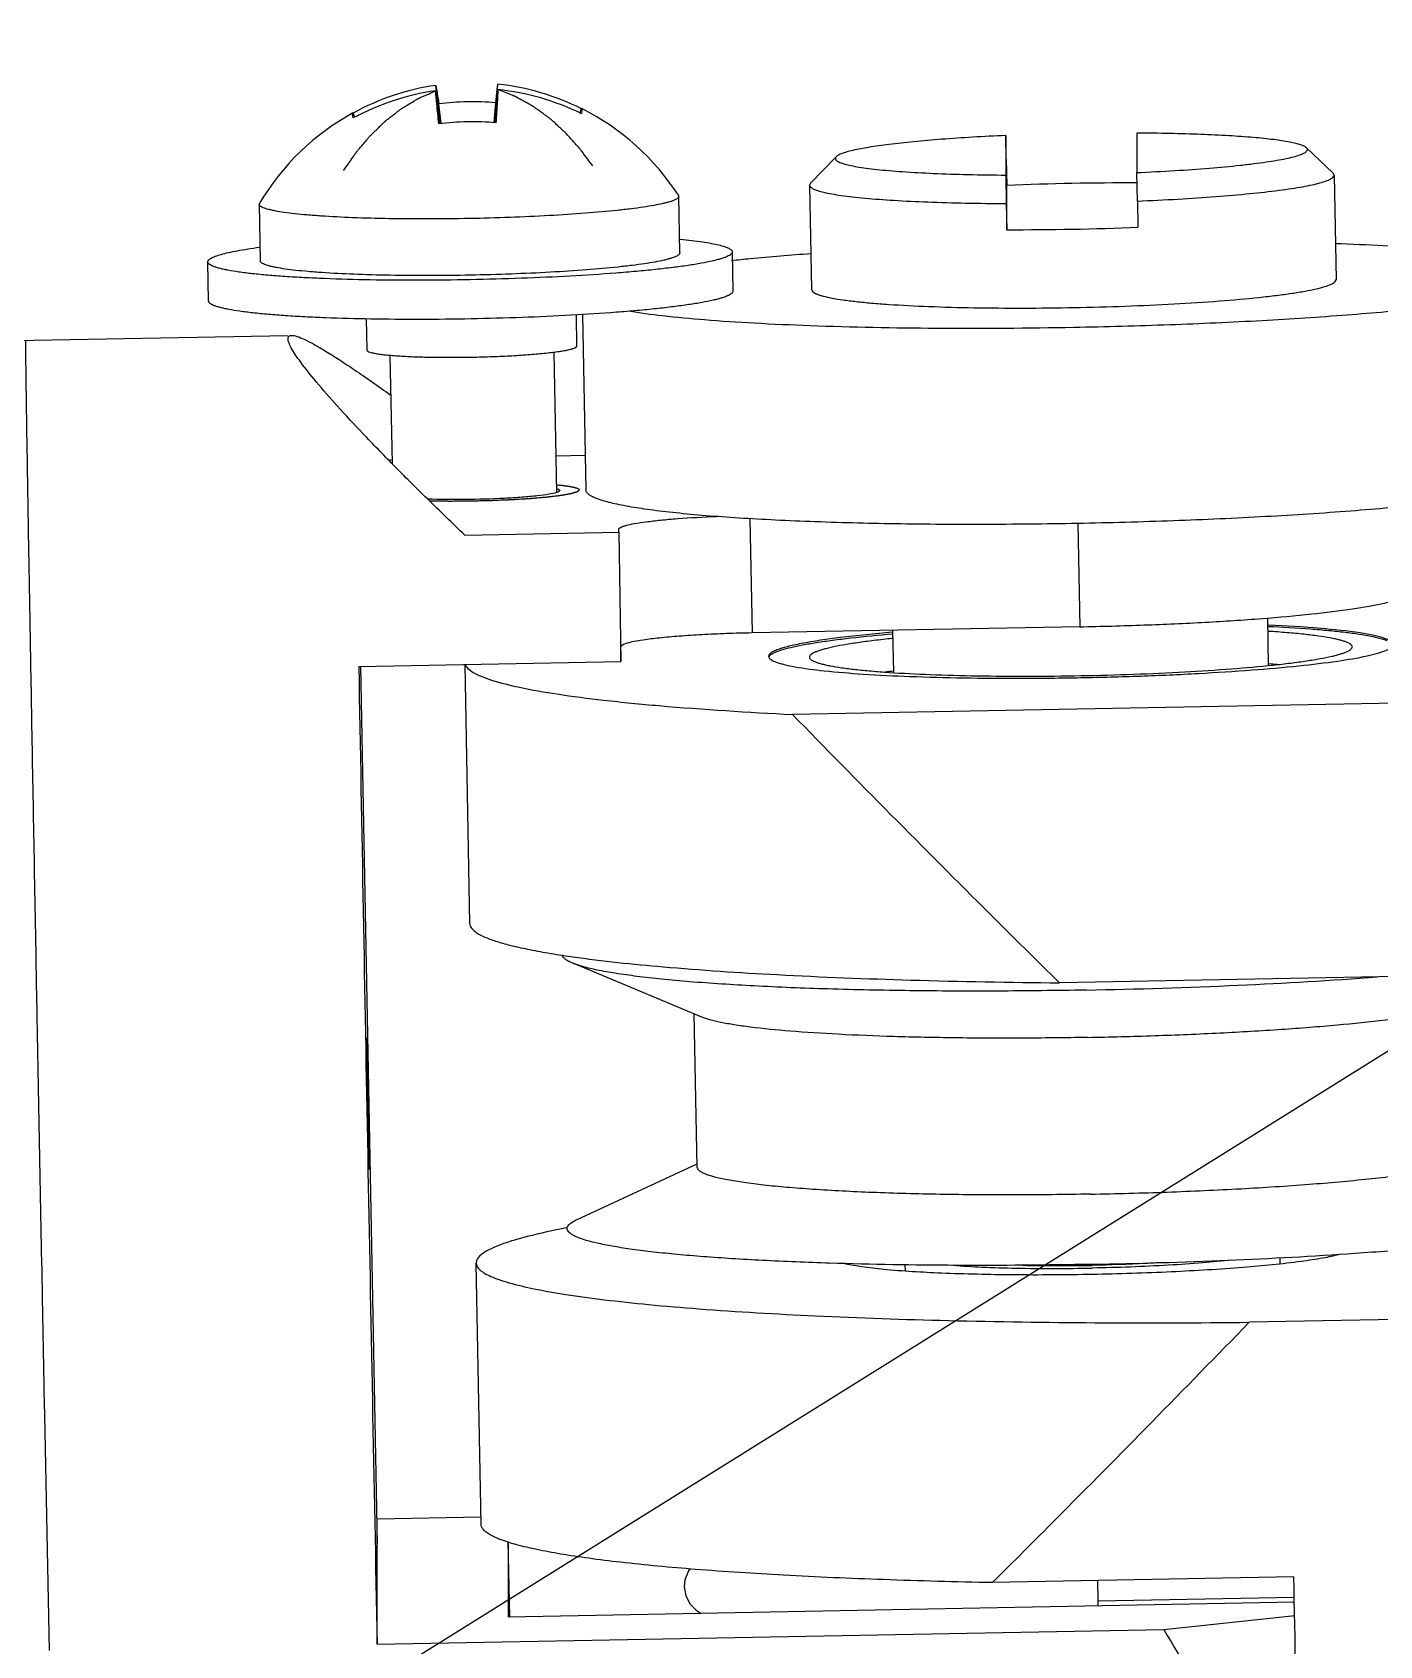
# Model space of a CAD drawing. Header units: millimetres. Extents: x 0 to 420, y 0 to 297.
# Drawn here: x 125.56 to 130.7, y 165.03 to 171.18 of the extents above; entities that cross this region are included whole.
import ezdxf

# ---------------------------------------------------------------- set-up
doc = ezdxf.new("R2010")
doc.units = ezdxf.units.MM
doc.header["$LTSCALE"] = 23.1
doc.layers.get('0').update_dxf_attribs({"linetype": 'CONTINUOUS'})
doc.layers.add('AXIS', color=7, linetype='CONTINUOUS')
doc.layers.add('COSMETIC', color=7, linetype='CONTINUOUS')
doc.styles.get("Standard").update_dxf_attribs({"font": 'txt', "width": 0.85})
doc.dimstyles.get("Standard").update_dxf_attribs({"dimtxt": 3.5, "dimasz": 3.5, "dimexe": 1.5, "dimexo": 1, "dimtad": 1, "dimtxsty": 'STANDARD', "dimcen": 0.09, "dimadec": 0, "dimazin": 0, "dimtol": 1, "dimtp": 0.01, "dimtm": 0.01, "dimtfac": 1, "dimtofl": 0, "dimtmove": 0, "dimatfit": 3, "dimfxl": 1, "dimtolj": 1, "dimarcsym": 0})

msp = doc.modelspace()

# ---------------------------------------------------------------- linework, layer by layer
at = {"color": 7, "linetype": 'CONTINUOUS'}
for p, q in [((127.1178, 170.8283), (127.1006, 170.9742)), ((127.1156, 170.828), (127.1006, 170.9536)), ((127.1046, 170.9544), (127.1049, 170.9528)), ((127.3261, 170.832), (127.3378, 170.9787)), ((127.3276, 170.8319), (127.3378, 170.958)), ((127.3298, 170.9076), (127.3349, 170.9572)), ((127.3349, 170.9572), (127.335, 170.9585)), ((127.1209, 170.8284), (127.1123, 170.9035)), ((127.324, 170.8322), (127.3298, 170.9076)), ((126.7846, 170.869), (126.7859, 170.8689)), ((126.7925, 170.8532), (126.7859, 170.8689)), ((127.6501, 170.8691), (127.6562, 170.8853)), ((127.6562, 170.8853), (127.6574, 170.8855)), ((129.2745, 170.783), (129.2745, 170.6323)), ((129.2764, 170.6925), (129.2745, 170.783)), ((129.7744, 170.7925), (129.7744, 170.6418)), ((130.4207, 170.7363), (130.5222, 170.6394)), ((128.6279, 170.7022), (128.5302, 170.6015)), ((129.2764, 170.6925), (129.2783, 170.5929)), ((129.7763, 170.5331), (129.7744, 170.6418)), ((128.5302, 170.6014), (128.5265, 170.5939)), ((128.5265, 170.5939), (128.5265, 170.5938)), ((129.2745, 170.6323), (129.2764, 170.5237)), ((129.2783, 170.4241), (129.2783, 170.5929)), ((130.5261, 170.6318), (130.5222, 170.6393)), ((130.5261, 170.6317), (130.5261, 170.6318)), ((126.4286, 170.5247), (126.4275, 170.5211)), ((126.4275, 170.521), (126.4275, 170.5211)), ((126.4275, 170.521), (126.4316, 170.3052)), ((128.0272, 170.5514), (128.026, 170.5551)), ((128.0313, 170.3355), (128.0272, 170.5514)), ((128.0272, 170.5513), (128.0272, 170.5514)), ((129.2764, 170.5237), (129.2783, 170.4241)), ((129.7763, 170.5331), (129.7782, 170.4335)), ((128.2313, 170.3394), (128.2341, 170.1898)), ((126.2345, 170.1519), (126.2316, 170.3015)), ((127.6358, 170.0988), (127.638, 169.9794)), ((126.8359, 170.0836), (126.8382, 169.9642)), ((125.2877, 169.9971), (126.537, 170.0207)), ((127.638, 169.9793), (127.638, 169.9794)), ((126.9261, 169.9442), (126.9339, 169.5331)), ((127.551, 169.9561), (127.5611, 169.4223)), ((127.671, 169.5627), (127.5585, 169.5605)), ((128.2986, 169.3222), (128.3069, 168.8866)), ((129.5491, 169.304), (129.5566, 168.9102)), ((127.2119, 169.2593), (127.7984, 169.2704)), ((127.7984, 169.2704), (127.7984, 169.2818)), ((127.7984, 169.2704), (127.8069, 168.7776)), ((130.2766, 168.7627), (130.2732, 168.9439)), ((129.5566, 168.9102), (128.3069, 168.8866)), ((128.8469, 168.7355), (128.8438, 168.8968)), ((127.8069, 168.7776), (127.8069, 168.8336)), ((126.8071, 168.7588), (127.8069, 168.7776)), ((126.8136, 168.7589), (126.8772, 165.4127)), ((127.211, 168.7664), (127.2298, 167.7791)), ((132.3099, 168.6486), (128.4606, 168.5759)), ((137.8279, 167.7101), (129.4794, 167.5525)), ((127.6175, 167.6527), (127.6229, 167.652)), ((125.5807, 167.4435), (125.5788, 167.5513)), ((127.2734, 165.4883), (127.2544, 166.4843)), ((128.8899, 166.4774), (128.8903, 166.455)), ((129.6017, 166.4755), (129.604, 166.4755)), ((130.3196, 166.5046), (130.32, 166.4822)), ((132.3535, 166.299), (130.2035, 166.2584)), ((125.6098, 165.9055), (125.6081, 165.9958)), ((125.6275, 165.0071), (125.6098, 165.9055)), ((126.8772, 165.5086), (127.2728, 165.5161)), ((126.8772, 165.0307), (126.8772, 165.5086)), ((127.3826, 165.1347), (127.3771, 165.4222)), ((127.3771, 165.4222), (127.3771, 165.1346)), ((130.3728, 165.2877), (129.223, 165.2659)), ((129.6267, 165.1962), (129.6253, 165.2736)), ((130.3747, 165.1911), (127.3771, 165.1346)), ((129.6267, 165.1962), (130.3744, 165.2103)), ((129.6271, 165.1768), (129.6267, 165.1962)), ((129.8767, 165.0873), (130.3766, 165.1404)), ((126.8772, 165.0307), (129.8767, 165.0873))]:
    msp.add_line(p, q, dxfattribs=at)
for points in [[(128.07, 165.3183), (128.0639, 165.3105), (128.0506, 165.2764), (128.048, 165.2503)], [(128.048, 165.2504), (128.0544, 165.215), (128.0713, 165.1835), (128.0932, 165.1611), (128.1126, 165.1484)]]:
    msp.add_lwpolyline(points, dxfattribs=at)
for centre, radius, start, end in [((127.2368, 170.0448), 0.9393, 98.33431, 118.68277), ((127.2362, 170.0124), 0.9509, 98.19593, 118.26156), ((127.2368, 170.0449), 0.9393, 63.4798, 83.82869), ((127.2378, 170.0119), 0.9514, 63.90799, 83.96665), ((127.2393, 169.9373), 0.9745, 84.67162, 97.49136), ((127.2367, 170.0453), 0.9396, 118.76333, 149.31821), ((127.2407, 169.7894), 1.0462, 85.11209, 97.05089), ((127.2367, 170.0453), 0.9396, 32.86128, 63.40252), ((129.7406, 159.3479), 11.2544, 89.8242, 92.35443), ((129.3159, 181.6778), 11.2538, 269.80857, 272.3544), ((127.638, 165.4955), 4.1114, 99.89731, 100.05553), ((1838.731, 199.0849), 1712.1924, 181.0148697, 181.139645), ((129.2749, 164.5572), 4.2057, 95.85326, 96.28221), ((130.0079, 164.5711), 4.2058, 85.89661, 86.32826)]:
    msp.add_arc(centre, radius, start, end, dxfattribs=at)
msp.add_ellipse((132.7309, 166.8871), major_axis=(2.3752, 2.4205), ratio=0.916463, start_param=2.889022, end_param=3.156965, dxfattribs=at)
for points, knots in [([(127.1006, 170.9742), (127.1009, 170.9735), (127.1015, 170.9713), (127.1023, 170.9672), (127.1034, 170.9613), (127.1042, 170.9569), (127.1046, 170.9544)], [0, 0, 0, 0, 0.123645, 0.331584, 0.623837, 1, 1, 1, 1]), ([(127.1123, 170.8276), (127.1097, 170.8531), (127.1056, 170.8951), (127.1018, 170.9371), (127.1006, 170.9536)], [0, 0, 0, 0, 0.607963, 1, 1, 1, 1]), ([(127.1049, 170.9528), (127.1054, 170.9496), (127.108, 170.9332), (127.1104, 170.9167), (127.1123, 170.9035)], [0, 0, 0, 0, 0.197835, 1, 1, 1, 1]), ([(127.3378, 170.958), (127.337, 170.9415), (127.3344, 170.8994), (127.3316, 170.8573), (127.3298, 170.8317)], [0, 0, 0, 0, 0.392091, 1, 1, 1, 1]), ([(127.335, 170.9585), (127.3355, 170.963), (127.3362, 170.9689), (127.3372, 170.9757), (127.3375, 170.9779), (127.3378, 170.9787)], [0, 0, 0, 0, 0.670001, 0.877636, 1, 1, 1, 1]), ([(126.7835, 170.8653), (126.7835, 170.8661), (126.7835, 170.8674), (126.7841, 170.8687), (126.7846, 170.869)], [0, 0, 0, 0, 0.632212, 1, 1, 1, 1]), ([(126.7859, 170.8499), (126.7852, 170.8529), (126.7842, 170.858), (126.7835, 170.8632), (126.7835, 170.8653)], [0, 0, 0, 0, 0.598335, 1, 1, 1, 1]), ([(127.6584, 170.8818), (127.6584, 170.8797), (127.6578, 170.8745), (127.6568, 170.8694), (127.6562, 170.8664)], [0, 0, 0, 0, 0.401447, 1, 1, 1, 1]), ([(127.6574, 170.8855), (127.6578, 170.8853), (127.6584, 170.8839), (127.6584, 170.8826), (127.6584, 170.8818)], [0, 0, 0, 0, 0.355574, 1, 1, 1, 1]), ([(129.2745, 170.783), (129.2322, 170.7812), (129.1505, 170.777), (129.0332, 170.7692), (128.9269, 170.7601), (128.8341, 170.7501), (128.7569, 170.7394), (128.7031, 170.7294), (128.6693, 170.7209), (128.6509, 170.715), (128.6374, 170.7092), (128.6303, 170.7047), (128.6279, 170.7022)], [0, 0, 0, 0, 0.193755, 0.374699, 0.538746, 0.682301, 0.802216, 0.895979, 0.932488, 0.961919, 0.984302, 1, 1, 1, 1]), ([(130.4207, 170.7363), (130.4182, 170.7387), (130.411, 170.7429), (130.3973, 170.7482), (130.3788, 170.7534), (130.3448, 170.7606), (130.291, 170.7685), (130.2138, 170.7763), (130.1211, 170.7827), (130.015, 170.7877), (129.898, 170.7911), (129.8165, 170.7922), (129.7744, 170.7925)], [0, 0, 0, 0, 0.015714, 0.038104, 0.067533, 0.104033, 0.19776, 0.317629, 0.461145, 0.625176, 0.806149, 1, 1, 1, 1]), ([(129.7744, 170.6418), (129.8226, 170.6439), (129.9151, 170.6487), (130.0466, 170.6579), (130.1472, 170.6672), (130.2189, 170.6755), (130.2653, 170.6817), (130.3062, 170.6881), (130.3413, 170.6947), (130.3704, 170.7013), (130.3933, 170.708), (130.4083, 170.7139), (130.4168, 170.719), (130.4219, 170.723), (130.4258, 170.7297), (130.4225, 170.7346), (130.4207, 170.7363)], [0, 0, 0, 0, 0.215921, 0.41461, 0.590269, 0.667842, 0.737823, 0.799714, 0.853111, 0.897674, 0.933202, 0.959661, 0.969609, 0.977533, 0.988695, 1, 1, 1, 1]), ([(128.6279, 170.7022), (128.6261, 170.7004), (128.623, 170.6954), (128.6272, 170.6889), (128.6323, 170.6851), (128.6411, 170.6804), (128.6562, 170.6751), (128.6792, 170.6692), (128.7083, 170.6637), (128.7435, 170.6585), (128.7844, 170.6536), (128.8308, 170.6492), (128.9024, 170.6436), (129.0028, 170.6382), (129.1341, 170.6339), (129.2264, 170.6326), (129.2745, 170.6323)], [0, 0, 0, 0, 0.011333, 0.022499, 0.030418, 0.040356, 0.066788, 0.102283, 0.14681, 0.200171, 0.262028, 0.331979, 0.40953, 0.585179, 0.783927, 1, 1, 1, 1]), ([(128.5265, 170.5938), (128.5266, 170.5911), (128.5293, 170.5869), (128.5346, 170.5828), (128.5435, 170.5778), (128.5591, 170.5721), (128.5826, 170.5659), (128.6125, 170.5599), (128.6486, 170.5543), (128.6905, 170.549), (128.7574, 170.5422), (128.8535, 170.5351), (128.9818, 170.529), (129.1248, 170.525), (129.2246, 170.5239), (129.2764, 170.5237)], [0, 0, 0, 0, 0.010407, 0.01767, 0.026721, 0.050654, 0.082658, 0.122757, 0.170782, 0.226484, 0.289517, 0.435945, 0.606266, 0.795971, 1, 1, 1, 1]), ([(129.7763, 170.5331), (129.8281, 170.5353), (129.9281, 170.5401), (130.0712, 170.5495), (130.1996, 170.5606), (130.2957, 170.5713), (130.3626, 170.5806), (130.4046, 170.5875), (130.4406, 170.5945), (130.4704, 170.6016), (130.4939, 170.6088), (130.5094, 170.615), (130.5182, 170.6204), (130.5235, 170.6247), (130.5261, 170.629), (130.5261, 170.6317)], [0, 0, 0, 0, 0.203689, 0.393176, 0.563392, 0.709821, 0.772891, 0.828651, 0.876755, 0.916949, 0.949065, 0.973117, 0.982226, 0.989543, 1, 1, 1, 1]), ([(128.0272, 170.5513), (128.0272, 170.5501), (128.0263, 170.5474), (128.0231, 170.5439), (128.0182, 170.5405), (128.0114, 170.537), (128.0028, 170.5336), (127.9923, 170.5301), (127.98, 170.5267), (127.96, 170.5218), (127.9307, 170.516), (127.8905, 170.5095), (127.8439, 170.5032), (127.7705, 170.4948), (127.6665, 170.4857), (127.5301, 170.4769), (127.382, 170.4702), (127.228, 170.466), (127.074, 170.4644), (126.9259, 170.4654), (126.7894, 170.4691), (126.6852, 170.4743), (126.6117, 170.4799), (126.565, 170.4844), (126.5246, 170.4894), (126.4952, 170.4941), (126.4752, 170.4982), (126.4628, 170.5012), (126.4523, 170.5042), (126.4436, 170.5073), (126.4368, 170.5105), (126.4317, 170.5137), (126.4285, 170.5171), (126.4275, 170.5198), (126.4275, 170.521)], [0, 0, 0, 0, 0.002203, 0.004987, 0.008649, 0.013317, 0.019045, 0.025852, 0.033744, 0.042715, 0.063834, 0.089054, 0.118157, 0.150882, 0.22594, 0.311416, 0.404069, 0.500374, 0.596663, 0.68927, 0.774671, 0.849629, 0.882294, 0.911334, 0.936486, 0.957535, 0.966469, 0.974325, 0.981096, 0.986787, 0.99142, 0.99505, 0.997808, 1, 1, 1, 1]), ([(126.2316, 170.3015), (126.2316, 170.3027), (126.2323, 170.3053), (126.2349, 170.3089), (126.2391, 170.3124), (126.2447, 170.3159), (126.2519, 170.3194), (126.2644, 170.3245), (126.284, 170.3306), (126.312, 170.3375), (126.3459, 170.3443), (126.3854, 170.351), (126.4136, 170.3551), (126.4286, 170.3572)], [0, 0, 0, 0, 0.017108, 0.037417, 0.062832, 0.094327, 0.132384, 0.177235, 0.287671, 0.425805, 0.591161, 0.782914, 1, 1, 1, 1]), ([(128.2313, 170.3392), (128.2313, 170.3378), (128.2302, 170.3344), (128.2262, 170.33), (128.22, 170.3257), (128.2115, 170.3214), (128.2007, 170.3171), (128.1876, 170.3128), (128.1722, 170.3085), (128.1473, 170.3025), (128.1107, 170.2952), (128.0604, 170.287), (128.0022, 170.2792), (127.9365, 170.2717), (127.8641, 170.2646), (127.7561, 170.2557), (127.6099, 170.2463), (127.4248, 170.238), (127.2323, 170.2327), (127.0398, 170.2307), (126.8547, 170.2319), (126.7083, 170.2358), (126.6001, 170.2407), (126.5276, 170.245), (126.4618, 170.25), (126.4035, 170.2556), (126.3531, 170.2619), (126.3163, 170.2678), (126.2913, 170.2729), (126.2758, 170.2766), (126.2626, 170.2804), (126.2518, 170.2843), (126.2432, 170.2883), (126.2369, 170.2923), (126.2328, 170.2965), (126.2317, 170.2999), (126.2317, 170.3013)], [0, 0, 0, 0, 0.002203, 0.004987, 0.008649, 0.013317, 0.019044, 0.025852, 0.033744, 0.042714, 0.063834, 0.089053, 0.118156, 0.15088, 0.18692, 0.22594, 0.311415, 0.404067, 0.500371, 0.59666, 0.689266, 0.774667, 0.813639, 0.849627, 0.882292, 0.911333, 0.936485, 0.957534, 0.966468, 0.974324, 0.981095, 0.986786, 0.99142, 0.99505, 0.997808, 1, 1, 1, 1]), ([(128.0313, 170.3355), (128.0313, 170.3343), (128.0305, 170.3316), (128.0272, 170.3281), (128.0223, 170.3247), (128.0155, 170.3212), (128.0069, 170.3178), (127.9964, 170.3143), (127.9841, 170.3109), (127.9641, 170.306), (127.9348, 170.3002), (127.8946, 170.2937), (127.848, 170.2874), (127.7746, 170.279), (127.6706, 170.2699), (127.5342, 170.2611), (127.3861, 170.2544), (127.2322, 170.2502), (127.0782, 170.2486), (126.93, 170.2496), (126.7935, 170.2532), (126.6894, 170.2585), (126.6158, 170.2641), (126.5691, 170.2686), (126.5288, 170.2736), (126.4993, 170.2783), (126.4793, 170.2824), (126.467, 170.2853), (126.4564, 170.2884), (126.4477, 170.2915), (126.4409, 170.2947), (126.4358, 170.2979), (126.4326, 170.3013), (126.4316, 170.304), (126.4316, 170.3052)], [0, 0, 0, 0, 0.002203, 0.004987, 0.008649, 0.013317, 0.019044, 0.025852, 0.033744, 0.042715, 0.063834, 0.089053, 0.118157, 0.150881, 0.225939, 0.311414, 0.404067, 0.500371, 0.596661, 0.689267, 0.774668, 0.849626, 0.882292, 0.911332, 0.936485, 0.957534, 0.966468, 0.974324, 0.981095, 0.986786, 0.99142, 0.99505, 0.997808, 1, 1, 1, 1]), ([(128.0324, 170.3877), (128.0475, 170.3862), (128.0759, 170.3831), (128.1157, 170.3779), (128.1499, 170.3724), (128.1782, 170.3665), (128.1979, 170.3612), (128.2106, 170.3566), (128.2179, 170.3533), (128.2236, 170.3501), (128.2278, 170.3467), (128.2306, 170.3432), (128.2313, 170.3406), (128.2313, 170.3394)], [0, 0, 0, 0, 0.217467, 0.409482, 0.574979, 0.713125, 0.823449, 0.868198, 0.906128, 0.937478, 0.962742, 0.982929, 1, 1, 1, 1]), ([(128.2341, 170.1898), (128.2341, 170.1884), (128.233, 170.185), (128.229, 170.1806), (128.2228, 170.1763), (128.2144, 170.172), (128.2036, 170.1677), (128.1905, 170.1634), (128.1751, 170.1591), (128.1502, 170.1531), (128.1135, 170.1458), (128.0632, 170.1376), (128.005, 170.1298), (127.9394, 170.1223), (127.867, 170.1152), (127.759, 170.1063), (127.6127, 170.0969), (127.4276, 170.0885), (127.2352, 170.0833), (127.0427, 170.0813), (126.8575, 170.0825), (126.7111, 170.0864), (126.603, 170.0913), (126.5304, 170.0956), (126.4647, 170.1006), (126.4063, 170.1062), (126.3559, 170.1125), (126.3192, 170.1184), (126.2941, 170.1235), (126.2787, 170.1272), (126.2655, 170.131), (126.2546, 170.1349), (126.246, 170.1389), (126.2398, 170.1429), (126.2357, 170.1471), (126.2345, 170.1505), (126.2345, 170.1519)], [0, 0, 0, 0, 0.002203, 0.004987, 0.008649, 0.013317, 0.019044, 0.025852, 0.033744, 0.042714, 0.063834, 0.089053, 0.118156, 0.15088, 0.18692, 0.22594, 0.311415, 0.404067, 0.500371, 0.59666, 0.689266, 0.774667, 0.813639, 0.849627, 0.882292, 0.911333, 0.936485, 0.957534, 0.966468, 0.974324, 0.981095, 0.986786, 0.99142, 0.99505, 0.997808, 1, 1, 1, 1]), ([(125.5788, 167.5513), (125.5756, 167.7205), (125.5697, 168.0468), (125.5625, 168.446), (125.5572, 168.7443), (125.5536, 168.9487), (125.5503, 169.1381), (125.5474, 169.3112), (125.5448, 169.4668), (125.5426, 169.6039), (125.541, 169.7061), (125.54, 169.7779), (125.5393, 169.8241), (125.5387, 169.865), (125.5383, 169.9006), (125.5379, 169.9309), (125.5377, 169.9557), (125.5375, 169.973), (125.5375, 169.984), (125.5374, 169.9903), (125.5375, 169.995), (125.5374, 169.9988), (125.5378, 170.0004), (125.5375, 170.0018), (125.5377, 170.0018)], [0, 0, 0, 0, 0.207044, 0.399555, 0.488702, 0.572287, 0.649741, 0.720532, 0.78418, 0.840248, 0.888356, 0.909319, 0.928174, 0.944887, 0.959429, 0.971778, 0.981911, 0.98981, 0.992918, 0.995463, 0.997445, 0.998862, 0.999713, 1, 1, 1, 1]), ([(126.5373, 170.0079), (126.5372, 170.0113), (126.5392, 170.0193), (126.5473, 170.0209), (126.5509, 170.021)], [0, 0, 0, 0, 0.484657, 1, 1, 1, 1]), ([(127.2119, 169.2593), (127.1638, 169.305), (127.072, 169.3937), (126.9424, 169.5228), (126.8276, 169.6412), (126.7295, 169.7467), (126.6501, 169.8372), (126.5971, 169.9027), (126.5661, 169.9464), (126.5506, 169.9712), (126.5409, 169.9909), (126.5374, 170.003), (126.5373, 170.0079)], [0, 0, 0, 0, 0.19661, 0.378188, 0.542017, 0.685294, 0.805087, 0.898606, 0.934791, 0.963694, 0.985305, 1, 1, 1, 1]), ([(126.5509, 170.021), (126.5576, 170.0211), (126.5744, 170.0169), (126.6026, 170.005), (126.6391, 169.9859), (126.6833, 169.9599), (126.7349, 169.9272), (126.8176, 169.8721), (126.8822, 169.8268), (126.9273, 169.7947)], [0, 0, 0, 0, 0.045798, 0.11516, 0.208469, 0.325054, 0.463844, 0.623552, 1, 1, 1, 1]), ([(127.638, 169.9793), (127.638, 169.978), (127.6364, 169.9759), (127.6335, 169.9739), (127.6285, 169.9714), (127.6197, 169.9684), (127.6065, 169.965), (127.5898, 169.9617), (127.5697, 169.9584), (127.5464, 169.9553), (127.5097, 169.9511), (127.4577, 169.9465), (127.3895, 169.9421), (127.3154, 169.9388), (127.2384, 169.9367), (127.1614, 169.9359), (127.0874, 169.9364), (127.0191, 169.9382), (126.967, 169.9408), (126.9303, 169.9436), (126.9069, 169.9459), (126.8867, 169.9484), (126.8699, 169.9511), (126.8567, 169.9539), (126.8479, 169.9566), (126.8428, 169.9589), (126.8398, 169.9608), (126.8382, 169.9628), (126.8382, 169.9642)], [0, 0, 0, 0, 0.004879, 0.008542, 0.013211, 0.025743, 0.042607, 0.063731, 0.088957, 0.118066, 0.150799, 0.225875, 0.31137, 0.404044, 0.500371, 0.596683, 0.689312, 0.774733, 0.849709, 0.882384, 0.91143, 0.936589, 0.957643, 0.974435, 0.986895, 0.991529, 0.99516, 1, 1, 1, 1]), ([(127.7984, 169.2818), (127.7984, 169.2851), (127.8052, 169.2894), (127.8143, 169.2932), (127.8321, 169.2986), (127.8615, 169.3045), (127.9058, 169.3111), (127.9606, 169.3173), (128.0501, 169.325), (128.1213, 169.3289), (128.1711, 169.331)], [0, 0, 0, 0, 0.026065, 0.050124, 0.082255, 0.17054, 0.28939, 0.435893, 0.606258, 1, 1, 1, 1]), ([(129.5566, 168.9102), (129.638, 168.9118), (129.7977, 168.9161), (130.0294, 168.9265), (130.2429, 168.9402), (130.43, 168.9568), (130.566, 168.9732), (130.6562, 168.9878), (130.7084, 168.9982), (130.7497, 169.0087), (130.7769, 169.018), (130.7926, 169.0261), (130.8016, 169.0322), (130.8065, 169.0388), (130.8064, 169.0429)], [0, 0, 0, 0, 0.19265, 0.377993, 0.548972, 0.699076, 0.822655, 0.873036, 0.915196, 0.948825, 0.97377, 0.983049, 0.990319, 1, 1, 1, 1]), ([(128.3069, 168.8866), (128.2743, 168.886), (128.2106, 168.8843), (128.118, 168.8801), (128.0326, 168.8746), (127.9578, 168.868), (127.8963, 168.8606), (127.8506, 168.8528), (127.8228, 168.8455), (127.81, 168.8392), (127.8069, 168.8353), (127.8069, 168.8336)], [0, 0, 0, 0, 0.192478, 0.377725, 0.548597, 0.698676, 0.822293, 0.914938, 0.973642, 0.990251, 1, 1, 1, 1]), ([(128.8427, 168.8654), (128.8189, 168.863), (128.774, 168.858), (128.7109, 168.8497), (128.6563, 168.8411), (128.6166, 168.8334), (128.5895, 168.8269), (128.5728, 168.8224), (128.5586, 168.8178), (128.547, 168.8132), (128.5378, 168.8087), (128.5311, 168.8041), (128.5268, 168.7995), (128.5257, 168.7959), (128.5257, 168.7943)], [0, 0, 0, 0, 0.217039, 0.410216, 0.577683, 0.717912, 0.777442, 0.829781, 0.874875, 0.912745, 0.943526, 0.96756, 0.985704, 1, 1, 1, 1]), ([(130.5954, 168.8337), (130.5953, 168.8352), (130.5941, 168.8388), (130.5896, 168.8433), (130.5827, 168.8476), (130.5734, 168.8518), (130.5616, 168.8559), (130.5472, 168.8599), (130.5303, 168.8639), (130.5031, 168.8693), (130.4631, 168.8754), (130.4082, 168.882), (130.3448, 168.8879), (130.2997, 168.8911), (130.2758, 168.8927)], [0, 0, 0, 0, 0.014295, 0.032438, 0.056471, 0.087251, 0.12512, 0.170213, 0.222552, 0.282082, 0.422312, 0.589781, 0.78296, 1, 1, 1, 1]), ([(129.5605, 168.7238), (129.6279, 168.725), (129.7601, 168.7287), (129.952, 168.7373), (130.1287, 168.7487), (130.2635, 168.7605), (130.3586, 168.7714), (130.4189, 168.7795), (130.4709, 168.788), (130.5088, 168.7955), (130.5346, 168.8018), (130.5505, 168.8063), (130.564, 168.8108), (130.5751, 168.8152), (130.5839, 168.8197), (130.5902, 168.8241), (130.5943, 168.8286), (130.5954, 168.8321), (130.5954, 168.8337)], [0, 0, 0, 0, 0.192603, 0.377898, 0.548832, 0.698899, 0.764304, 0.822455, 0.872822, 0.914974, 0.932866, 0.948599, 0.962157, 0.973553, 0.98283, 0.990096, 0.995615, 1, 1, 1, 1]), ([(127.2126, 168.7664), (127.2148, 168.7606), (127.2241, 168.7487), (127.2455, 168.7341), (127.2759, 168.7197), (127.3345, 168.6991), (127.4313, 168.6758), (127.5745, 168.6511), (127.7522, 168.6283), (128.051, 168.5991), (128.291, 168.5843), (128.4606, 168.5759)], [0, 0, 0, 0, 0.014581, 0.034383, 0.06053, 0.093455, 0.180088, 0.294265, 0.435015, 0.600839, 1, 1, 1, 1]), ([(128.5257, 168.7943), (128.5258, 168.7928), (128.5269, 168.7893), (128.5312, 168.785), (128.5377, 168.7808), (128.5465, 168.7767), (128.5578, 168.7726), (128.5714, 168.7687), (128.5874, 168.7648), (128.6133, 168.7595), (128.6513, 168.7535), (128.7034, 168.747), (128.7637, 168.7412), (128.8588, 168.7339), (128.9934, 168.7272), (129.17, 168.7225), (129.3614, 168.7211), (129.4933, 168.7225), (129.5605, 168.7238)], [0, 0, 0, 0, 0.00439, 0.009909, 0.017173, 0.026445, 0.037834, 0.051383, 0.067104, 0.084982, 0.127103, 0.177436, 0.23555, 0.300921, 0.450938, 0.621867, 0.807229, 1, 1, 1, 1]), ([(129.4794, 167.5525), (129.391, 167.6393), (129.0489, 167.978), (128.7106, 168.3204), (128.4606, 168.5759)], [0, 0, 0, 0, 0.2573, 1, 1, 1, 1]), ([(127.2298, 167.7791), (127.2301, 167.7649), (127.253, 167.7438), (127.2886, 167.7263), (127.3323, 167.7102), (127.3872, 167.6949), (127.4539, 167.68), (127.5318, 167.6656), (127.5877, 167.657), (127.6175, 167.6527)], [0, 0, 0, 0, 0.101642, 0.185491, 0.295235, 0.43162, 0.594759, 0.78439, 1, 1, 1, 1]), ([(127.6229, 167.652), (127.7373, 167.6357), (127.997, 167.6088), (128.4272, 167.5804), (128.9314, 167.5608), (129.2905, 167.5543), (129.4794, 167.5525)], [0, 0, 0, 0, 0.186351, 0.420858, 0.695307, 1, 1, 1, 1]), ([(125.6081, 165.9958), (125.6058, 166.1155), (125.5965, 166.598), (125.5875, 167.0806), (125.5807, 167.4435)], [0, 0, 0, 0, 0.247981, 1, 1, 1, 1]), ([(127.5992, 166.6183), (127.549, 166.6086), (127.4788, 166.5937), (127.3931, 166.5698), (127.3442, 166.5533), (127.3054, 166.5364), (127.2736, 166.5183), (127.2542, 166.4975), (127.2544, 166.4843)], [0, 0, 0, 0, 0.403468, 0.565934, 0.701859, 0.811472, 0.895667, 1, 1, 1, 1]), ([(127.2544, 166.4843), (127.2546, 166.4744), (127.2662, 166.4588), (127.2876, 166.4445), (127.3123, 166.4321), (127.3436, 166.4201), (127.3983, 166.4032), (127.4833, 166.3837), (127.6045, 166.3626), (127.7504, 166.343), (127.9196, 166.3249), (128.1876, 166.3022), (128.5689, 166.2801), (129.0726, 166.263), (129.6248, 166.2552), (130.0073, 166.2563), (130.2035, 166.2584)], [0, 0, 0, 0, 0.009898, 0.017134, 0.026298, 0.037508, 0.050816, 0.083769, 0.125085, 0.174514, 0.231687, 0.296155, 0.444816, 0.615585, 0.802737, 1, 1, 1, 1]), ([(129.0732, 166.4756), (129.1102, 166.4727), (129.1903, 166.4682), (129.3672, 166.4629), (129.5072, 166.4632), (129.604, 166.4651)], [0, 0, 0, 0, 0.209422, 0.453067, 1, 1, 1, 1]), ([(129.3384, 166.4759), (129.3593, 166.4754), (129.447, 166.4738), (129.5348, 166.4742), (129.6017, 166.4755)], [0, 0, 0, 0, 0.238121, 1, 1, 1, 1]), ([(130.1361, 166.4958), (130.0991, 166.4915), (130.0189, 166.4839), (129.8416, 166.4719), (129.7012, 166.4669), (129.604, 166.4651)], [0, 0, 0, 0, 0.209471, 0.453178, 1, 1, 1, 1]), ([(129.872, 166.4861), (129.8507, 166.4848), (129.7615, 166.4798), (129.6721, 166.4768), (129.604, 166.4755)], [0, 0, 0, 0, 0.238023, 1, 1, 1, 1]), ([(129.223, 165.2659), (129.3037, 165.3458), (129.507, 165.5491), (129.8338, 165.8798), (130.079, 166.1314), (130.2029, 166.2584)], [0, 0, 0, 0, 0.244117, 0.618532, 1, 1, 1, 1]), ([(129.223, 165.2659), (129.0843, 165.2686), (128.819, 165.2756), (128.4415, 165.292), (128.1075, 165.3136), (127.8598, 165.3364), (127.6886, 165.3575), (127.5819, 165.3735), (127.4905, 165.3904), (127.4148, 165.4079), (127.3553, 165.4261), (127.3161, 165.4426), (127.2937, 165.457), (127.28, 165.469), (127.2735, 165.4809), (127.2734, 165.4883)], [0, 0, 0, 0, 0.209546, 0.401146, 0.570861, 0.71525, 0.777034, 0.831477, 0.878339, 0.917458, 0.948759, 0.972357, 0.981418, 0.988834, 1, 1, 1, 1]), ([(130.3918, 164.3511), (130.3903, 164.4198), (130.3839, 164.732), (130.3776, 165.0442), (130.3728, 165.2877)], [0, 0, 0, 0, 0.220059, 1, 1, 1, 1])]:
    msp.add_open_spline(points, degree=3, knots=knots, dxfattribs=at)
at = {"color": 2, "linetype": 'CONTINUOUS'}
for points, knots in [([(127.6484, 169.4315), (127.648, 169.4311), (127.6472, 169.4304), (127.646, 169.4293), (127.6448, 169.4282), (127.6437, 169.4273), (127.6429, 169.4266), (127.6423, 169.426), (127.6417, 169.4255), (127.6412, 169.425), (127.6409, 169.4248), (127.6408, 169.4247), (127.6407, 169.4246), (127.6406, 169.4245), (127.6402, 169.4244), (127.6397, 169.4242), (127.6391, 169.424), (127.6383, 169.4238), (127.6374, 169.4235), (127.6361, 169.4231), (127.6346, 169.4227), (127.6327, 169.4221), (127.6302, 169.4214), (127.6271, 169.4204), (127.624, 169.4195), (127.6215, 169.4187), (127.62, 169.4183), (127.6187, 169.4179), (127.6179, 169.4177), (127.6173, 169.4175), (127.6167, 169.4173), (127.6155, 169.4171), (127.614, 169.4168), (127.612, 169.4165), (127.6095, 169.416), (127.6065, 169.4155), (127.6026, 169.4148), (127.5976, 169.4139), (127.5926, 169.413), (127.5886, 169.4123), (127.5857, 169.4118), (127.5832, 169.4113), (127.5812, 169.411), (127.5797, 169.4107), (127.5785, 169.4105), (127.5771, 169.4103), (127.5757, 169.4101), (127.574, 169.4099), (127.5713, 169.4096), (127.5679, 169.4092), (127.5625, 169.4085), (127.5557, 169.4077), (127.5475, 169.4067), (127.5407, 169.4059), (127.536, 169.4053), (127.5333, 169.405), (127.5312, 169.4047), (127.5295, 169.4045), (127.5282, 169.4043), (127.5271, 169.4042), (127.5263, 169.4041), (127.5255, 169.404), (127.5243, 169.4039), (127.5216, 169.4037), (127.5176, 169.4034), (127.5127, 169.4029), (127.5078, 169.4025), (127.5013, 169.4019), (127.4932, 169.4012), (127.4851, 169.4005), (127.4786, 169.3999), (127.4745, 169.3996), (127.4713, 169.3993), (127.4689, 169.3991), (127.4668, 169.3989), (127.4654, 169.3988), (127.4646, 169.3987), (127.464, 169.3987), (127.4633, 169.3986), (127.4624, 169.3985), (127.4607, 169.3984), (127.4584, 169.3983), (127.4555, 169.3981), (127.4518, 169.3979), (127.4471, 169.3976), (127.4396, 169.3971), (127.4302, 169.3965), (127.4189, 169.3958), (127.4095, 169.3952), (127.402, 169.3948), (127.3963, 169.3944), (127.3917, 169.3941), (127.3876, 169.3939), (127.3837, 169.3938), (127.3787, 169.3936), (127.3707, 169.3932), (127.3607, 169.3928), (127.3487, 169.3923), (127.3368, 169.3918), (127.3268, 169.3913), (127.3198, 169.391), (127.3158, 169.3909), (127.3127, 169.3908), (127.3095, 169.3907), (127.3053, 169.3906), (127.298, 169.3904), (127.2875, 169.3902), (127.2749, 169.3898), (127.2623, 169.3895), (127.2518, 169.3893), (127.2434, 169.3891), (127.235, 169.3888), (127.2247, 169.3888), (127.2124, 169.3887), (127.196, 169.3886), (127.1755, 169.3884), (127.157, 169.3883), (127.145, 169.3884), (127.137, 169.3885), (127.123, 169.3887), (127.1029, 169.3889), (127.0869, 169.3891), (127.0788, 169.3892)], [0, 0, 0, 0, 0.015625, 0.03125, 0.046875, 0.0625, 0.070312, 0.078125, 0.085938, 0.09375, 0.095703, 0.097656, 0.098633, 0.099609, 0.101562, 0.103516, 0.105469, 0.109375, 0.113281, 0.117188, 0.125, 0.132812, 0.140625, 0.15625, 0.171875, 0.179688, 0.1875, 0.191406, 0.195312, 0.197266, 0.199219, 0.203125, 0.207031, 0.210938, 0.21875, 0.226562, 0.234375, 0.25, 0.265625, 0.273438, 0.28125, 0.289062, 0.292969, 0.296875, 0.300781, 0.302734, 0.304688, 0.308594, 0.3125, 0.320312, 0.328125, 0.34375, 0.359375, 0.375, 0.382812, 0.386719, 0.390625, 0.394531, 0.396484, 0.398438, 0.400391, 0.401367, 0.402344, 0.40625, 0.414062, 0.421875, 0.429688, 0.4375, 0.453125, 0.46875, 0.476562, 0.484375, 0.488281, 0.492188, 0.496094, 0.498047, 0.499023, 0.5, 0.500977, 0.501953, 0.503906, 0.507812, 0.511719, 0.515625, 0.523438, 0.53125, 0.546875, 0.5625, 0.578125, 0.585938, 0.59375, 0.601562, 0.605469, 0.609375, 0.617188, 0.625, 0.640625, 0.65625, 0.671875, 0.6875, 0.695312, 0.699219, 0.703125, 0.707031, 0.710938, 0.71875, 0.734375, 0.75, 0.765625, 0.78125, 0.789062, 0.796875, 0.8125, 0.828125, 0.84375, 0.875, 0.90625, 0.914062, 0.921875, 0.9375, 0.96875, 1, 1, 1, 1]), ([(127.5606, 169.4516), (127.5638, 169.4513), (127.5687, 169.4508), (127.5752, 169.4501), (127.5792, 169.4497), (127.5825, 169.4494), (127.5845, 169.4492), (127.5859, 169.449), (127.5867, 169.4489), (127.5874, 169.4489), (127.5882, 169.4487), (127.5896, 169.4486), (127.5913, 169.4483), (127.594, 169.4479), (127.5974, 169.4475), (127.6008, 169.447), (127.6035, 169.4466), (127.6052, 169.4464), (127.6065, 169.4462), (127.6074, 169.4461), (127.6081, 169.446), (127.6087, 169.4459), (127.6096, 169.4457), (127.6109, 169.4455), (127.6131, 169.4451), (127.6158, 169.4446), (127.6185, 169.444), (127.6206, 169.4436), (127.6222, 169.4433), (127.6236, 169.4431), (127.6245, 169.4429), (127.6251, 169.4428), (127.6255, 169.4427), (127.6258, 169.4426), (127.6262, 169.4425), (127.6269, 169.4423), (127.6279, 169.442), (127.6291, 169.4417), (127.6307, 169.4412), (127.6323, 169.4408), (127.6339, 169.4403), (127.6351, 169.44), (127.6363, 169.4397), (127.6373, 169.4394), (127.638, 169.4392), (127.6384, 169.4391), (127.6386, 169.439), (127.6389, 169.4388), (127.6394, 169.4386), (127.64, 169.4383), (127.6409, 169.4378), (127.6421, 169.4373), (127.6433, 169.4367), (127.6442, 169.4362), (127.6448, 169.4359), (127.6453, 169.4357), (127.6456, 169.4356), (127.6458, 169.4354), (127.6459, 169.4353), (127.6461, 169.4351), (127.6463, 169.4348), (127.6466, 169.4343), (127.647, 169.4337), (127.6476, 169.4327), (127.6481, 169.432), (127.6484, 169.4315)], [0, 0, 0, 0, 0.0625, 0.09375, 0.125, 0.140625, 0.15625, 0.164062, 0.167969, 0.171875, 0.179688, 0.1875, 0.203125, 0.21875, 0.25, 0.28125, 0.296875, 0.3125, 0.320312, 0.328125, 0.332031, 0.335938, 0.34375, 0.359375, 0.375, 0.40625, 0.4375, 0.453125, 0.46875, 0.484375, 0.492188, 0.496094, 0.5, 0.503906, 0.507812, 0.515625, 0.53125, 0.546875, 0.5625, 0.59375, 0.609375, 0.625, 0.640625, 0.65625, 0.664062, 0.667969, 0.671875, 0.679688, 0.6875, 0.703125, 0.71875, 0.75, 0.78125, 0.796875, 0.8125, 0.820312, 0.828125, 0.832031, 0.835938, 0.84375, 0.859375, 0.875, 0.90625, 0.9375, 1, 1, 1, 1])]:
    msp.add_open_spline(points, degree=3, knots=knots, dxfattribs=at)
at = {"layer": 'AXIS', "color": 7, "linetype": 'CONTINUOUS'}
for p, q in [((128.5265, 170.5938), (128.5341, 170.1954)), ((130.5261, 170.6318), (130.5337, 170.2334)), ((130.5337, 170.2334), (130.5337, 170.2333)), ((127.6607, 170.1003), (127.6734, 169.4317)), ((127.5735, 169.4301), (127.5735, 169.4301)), ((128.3699, 168.7973), (128.3702, 168.7953)), ((128.1154, 167.4219), (127.6209, 167.6283)), ((128.0976, 166.8492), (128.0865, 167.434)), ((127.6395, 166.6502), (128.0974, 166.862)), ((129.6016, 166.4793), (129.6039, 166.4794))]:
    msp.add_line(p, q, dxfattribs=at)
msp.add_arc((128.3798, 168.7977), 0.00995, 193.76525, 197.5072, dxfattribs=at)
msp.add_ellipse((126.8422, 167.0914), major_axis=(-0.0047, 0.2509), ratio=0.002318, dxfattribs=at)
for points, knots in [([(130.5317, 170.3716), (130.6532, 170.3672), (130.8252, 170.3588), (131.0392, 170.3409), (131.1498, 170.3283), (131.2258, 170.3169), (131.273, 170.3085), (131.3133, 170.2997), (131.3466, 170.2907), (131.3697, 170.2825), (131.3845, 170.2756), (131.3976, 170.2681), (131.4084, 170.2585), (131.4086, 170.25)], [0, 0, 0, 0, 0.406708, 0.575808, 0.718518, 0.779318, 0.832794, 0.878802, 0.917249, 0.948151, 0.960834, 0.971735, 1, 1, 1, 1]), ([(128.2287, 170.307), (128.2523, 170.3095), (128.353, 170.3194), (128.4538, 170.3278), (128.531, 170.3335)], [0, 0, 0, 0, 0.234716, 1, 1, 1, 1]), ([(128.5341, 170.1954), (128.5341, 170.1921), (128.5383, 170.1869), (128.5456, 170.1823), (128.5542, 170.1783), (128.5651, 170.1744), (128.5841, 170.1689), (128.6135, 170.1626), (128.6555, 170.1559), (128.7059, 170.1497), (128.7643, 170.144), (128.8563, 170.137), (128.9864, 170.1305), (129.1571, 170.1259), (129.3423, 170.1247), (129.5348, 170.1267), (129.7272, 170.132), (129.9123, 170.1403), (130.0828, 170.1513), (130.2128, 170.1627), (130.3046, 170.1732), (130.3628, 170.181), (130.4131, 170.1892), (130.455, 170.1975), (130.488, 170.2059), (130.5098, 170.2133), (130.5224, 170.2198), (130.5297, 170.2247), (130.5337, 170.23), (130.5337, 170.2333)], [0, 0, 0, 0, 0.00484, 0.008471, 0.013105, 0.018799, 0.025572, 0.042363, 0.063418, 0.088576, 0.117623, 0.150296, 0.225273, 0.310693, 0.403321, 0.499632, 0.595959, 0.688632, 0.774127, 0.849203, 0.881934, 0.911044, 0.936269, 0.957394, 0.974257, 0.986789, 0.991458, 0.995121, 1, 1, 1, 1]), ([(131.4086, 170.25), (131.4086, 170.2473), (131.4067, 170.2409), (131.3993, 170.2327), (131.3878, 170.2247), (131.372, 170.2166), (131.3518, 170.2085), (131.3273, 170.2004), (131.2985, 170.1923), (131.2518, 170.181), (131.1832, 170.1673), (131.0889, 170.152), (130.9796, 170.1372), (130.8564, 170.1232), (130.7205, 170.1099), (130.5177, 170.0931), (130.243, 170.0754), (129.8954, 170.0598), (129.656, 170.0533), (129.5339, 170.051)], [0, 0, 0, 0, 0.004385, 0.009904, 0.01717, 0.026446, 0.037842, 0.051401, 0.067134, 0.085025, 0.127177, 0.177544, 0.235695, 0.3011, 0.37315, 0.45117, 0.622104, 0.807398, 1, 1, 1, 1]), ([(129.5339, 170.051), (129.3593, 170.0477), (129.0239, 170.0454), (128.6174, 170.0529), (128.3227, 170.0661), (128.1351, 170.0784), (127.9755, 170.0932), (127.879, 170.1059), (127.8361, 170.113)], [0, 0, 0, 0, 0.308083, 0.591671, 0.717173, 0.82844, 0.923313, 1, 1, 1, 1]), ([(131.4228, 169.503), (131.4228, 169.5002), (131.4209, 169.4939), (131.4135, 169.4857), (131.402, 169.4777), (131.3862, 169.4696), (131.366, 169.4615), (131.3415, 169.4534), (131.3127, 169.4453), (131.266, 169.4339), (131.1974, 169.4203), (131.1031, 169.405), (130.9938, 169.3902), (130.8706, 169.3761), (130.7347, 169.3629), (130.5319, 169.3461), (130.2572, 169.3284), (129.9096, 169.3128), (129.6702, 169.3063), (129.5481, 169.3039)], [0, 0, 0, 0, 0.004385, 0.009904, 0.01717, 0.026446, 0.037842, 0.051401, 0.067134, 0.085025, 0.127177, 0.177544, 0.235695, 0.3011, 0.37315, 0.45117, 0.622104, 0.807398, 1, 1, 1, 1]), ([(127.5615, 169.4223), (127.5521, 169.4191), (127.5275, 169.4143), (127.4837, 169.4085), (127.4269, 169.4034), (127.335, 169.3976), (127.2147, 169.3942), (127.1171, 169.3951), (127.0697, 169.3969)], [0, 0, 0, 0, 0.060236, 0.151496, 0.269109, 0.406751, 0.711454, 1, 1, 1, 1]), ([(127.5613, 169.4375), (127.5644, 169.4366), (127.5688, 169.4354), (127.5734, 169.4318), (127.5735, 169.4301)], [0, 0, 0, 0, 0.665971, 1, 1, 1, 1]), ([(127.5735, 169.4301), (127.5735, 169.4285), (127.5689, 169.4247), (127.5646, 169.4233), (127.5615, 169.4223)], [0, 0, 0, 0, 0.334784, 1, 1, 1, 1]), ([(129.5481, 169.3039), (129.4263, 169.3017), (129.1874, 169.2991), (128.8405, 169.3016), (128.5662, 169.3089), (128.3636, 169.318), (128.2278, 169.3261), (128.1046, 169.3354), (127.9953, 169.346), (127.9009, 169.3577), (127.832, 169.3688), (127.7851, 169.3783), (127.7562, 169.3853), (127.7315, 169.3925), (127.7111, 169.3998), (127.6951, 169.4072), (127.6833, 169.4148), (127.6757, 169.4227), (127.6735, 169.4289), (127.6734, 169.4317)], [0, 0, 0, 0, 0.19277, 0.378132, 0.54906, 0.627058, 0.69908, 0.764451, 0.822565, 0.872898, 0.915018, 0.932897, 0.948617, 0.962166, 0.973555, 0.982827, 0.990091, 0.99561, 1, 1, 1, 1]), ([(128.8411, 168.8891), (128.7749, 168.8834), (128.6588, 168.8719), (128.525, 168.853), (128.4444, 168.8356), (128.4089, 168.8253), (128.3882, 168.8162), (128.3767, 168.8096), (128.3698, 168.8021), (128.3699, 168.7973)], [0, 0, 0, 0, 0.408835, 0.719105, 0.832353, 0.916078, 0.946865, 0.970533, 1, 1, 1, 1]), ([(128.3929, 168.8122), (128.4013, 168.816), (128.4216, 168.8231), (128.457, 168.8325), (128.5015, 168.8417), (128.5547, 168.8508), (128.6162, 168.8596), (128.7132, 168.8714), (128.7898, 168.8787), (128.8433, 168.8833)], [0, 0, 0, 0, 0.060532, 0.140712, 0.240287, 0.358641, 0.494917, 0.648069, 1, 1, 1, 1]), ([(130.7282, 168.8563), (130.7197, 168.8598), (130.6993, 168.8662), (130.6637, 168.8742), (130.6189, 168.8818), (130.5653, 168.8889), (130.5034, 168.8954), (130.4056, 168.9036), (130.3285, 168.908), (130.2747, 168.9105)], [0, 0, 0, 0, 0.060025, 0.139842, 0.239206, 0.357502, 0.493869, 0.647249, 1, 1, 1, 1]), ([(130.751, 168.8426), (130.7509, 168.8474), (130.7436, 168.8546), (130.732, 168.8608), (130.7109, 168.8691), (130.675, 168.878), (130.5939, 168.8924), (130.4594, 168.9062), (130.3428, 168.9133), (130.2765, 168.9164)], [0, 0, 0, 0, 0.029463, 0.053128, 0.083915, 0.167638, 0.280887, 0.591161, 1, 1, 1, 1]), ([(128.3708, 168.7953), (128.3722, 168.7987), (128.3794, 168.8056), (128.3877, 168.8098), (128.3929, 168.8122)], [0, 0, 0, 0, 0.394325, 1, 1, 1, 1]), ([(129.5604, 168.7162), (129.6367, 168.7176), (129.7865, 168.7217), (130.0041, 168.7313), (130.2052, 168.7441), (130.3823, 168.7595), (130.5288, 168.7769), (130.6291, 168.7934), (130.6897, 168.8079), (130.7203, 168.8179), (130.7402, 168.8271), (130.7495, 168.8358), (130.7506, 168.84)], [0, 0, 0, 0, 0.190009, 0.37305, 0.542354, 0.69169, 0.815604, 0.909684, 0.94454, 0.970989, 0.989129, 1, 1, 1, 1]), ([(128.3703, 168.7947), (128.3716, 168.7905), (128.3813, 168.7822), (128.4015, 168.7738), (128.4323, 168.765), (128.4932, 168.7528), (128.5937, 168.7401), (128.7402, 168.7284), (128.9171, 168.7198), (129.1178, 168.7146), (129.335, 168.7132), (129.4843, 168.7147), (129.5604, 168.7162)], [0, 0, 0, 0, 0.010902, 0.029068, 0.05553, 0.090385, 0.184432, 0.308283, 0.457554, 0.626819, 0.809881, 1, 1, 1, 1]), ([(127.6209, 167.6283), (127.6156, 167.6305), (127.6061, 167.6349), (127.5921, 167.6435), (127.5837, 167.6524), (127.5824, 167.6586)], [0, 0, 0, 0, 0.344164, 0.62023, 1, 1, 1, 1]), ([(129.5817, 167.5251), (129.4679, 167.523), (129.2435, 167.5204), (128.9151, 167.5216), (128.6063, 167.5279), (128.3262, 167.539), (128.1145, 167.5525), (127.9657, 167.5659), (127.8714, 167.5764), (127.7896, 167.5878), (127.7209, 167.5999), (127.6659, 167.6127), (127.6341, 167.6227), (127.6209, 167.6283)], [0, 0, 0, 0, 0.173561, 0.342008, 0.500433, 0.644229, 0.769239, 0.82356, 0.871902, 0.913939, 0.949405, 0.978114, 1, 1, 1, 1]), ([(129.5817, 167.5251), (129.7749, 167.5288), (130.1447, 167.5403), (130.5142, 167.5617), (130.6905, 167.5753)], [0, 0, 0, 0, 0.522072, 1, 1, 1, 1]), ([(129.586, 167.3446), (129.6716, 167.3462), (129.8404, 167.3507), (130.0872, 167.3609), (130.3192, 167.3744), (130.5296, 167.3907), (130.7122, 167.4093), (130.8443, 167.4271), (130.9319, 167.4427), (130.9832, 167.4538), (131.0242, 167.4649), (131.0478, 167.4734), (131.0576, 167.4779)], [0, 0, 0, 0, 0.173444, 0.341848, 0.500286, 0.644128, 0.769194, 0.871897, 0.913948, 0.94942, 0.978127, 1, 1, 1, 1]), ([(129.586, 167.3446), (129.5006, 167.343), (129.3323, 167.3411), (129.086, 167.342), (128.8544, 167.3467), (128.6443, 167.355), (128.4619, 167.3667), (128.3297, 167.3794), (128.2419, 167.3916), (128.1904, 167.4007), (128.1491, 167.4102), (128.1253, 167.4178), (128.1154, 167.4219)], [0, 0, 0, 0, 0.173564, 0.342011, 0.500437, 0.644234, 0.769245, 0.871902, 0.913939, 0.949405, 0.978114, 1, 1, 1, 1]), ([(129.5974, 166.747), (129.695, 166.7488), (129.8866, 166.7541), (130.1646, 166.7665), (130.4209, 166.783), (130.6161, 166.8003), (130.754, 166.816), (130.8414, 166.8278), (130.9168, 166.8401), (130.9717, 166.851), (131.0091, 166.8601), (131.0321, 166.8666), (131.0517, 166.873), (131.0678, 166.8795), (131.0805, 166.886), (131.0897, 166.8924), (131.0956, 166.899), (131.0971, 166.904), (131.0971, 166.9063)], [0, 0, 0, 0, 0.192599, 0.377899, 0.548833, 0.698901, 0.764306, 0.822456, 0.872824, 0.914976, 0.932867, 0.948599, 0.962158, 0.973554, 0.98283, 0.990096, 0.995615, 1, 1, 1, 1]), ([(129.5974, 166.747), (129.5, 166.7452), (129.3088, 166.7432), (129.0313, 166.7451), (128.7755, 166.7519), (128.5804, 166.7617), (128.4426, 166.7722), (128.3551, 166.7807), (128.2796, 166.79), (128.2245, 166.7988), (128.187, 166.8065), (128.1638, 166.8121), (128.1441, 166.8178), (128.1278, 166.8236), (128.115, 166.8296), (128.1056, 166.8357), (128.0994, 166.842), (128.0977, 166.847), (128.0976, 166.8492)], [0, 0, 0, 0, 0.192766, 0.378133, 0.549061, 0.699077, 0.764448, 0.822563, 0.872896, 0.915017, 0.932896, 0.948616, 0.962166, 0.973554, 0.982826, 0.99009, 0.995611, 1, 1, 1, 1]), ([(130.6067, 166.5219), (130.6918, 166.5278), (130.8158, 166.5375), (130.9757, 166.5527), (131.0838, 166.5643), (131.1829, 166.5765), (131.2726, 166.5891), (131.3522, 166.6021), (131.4213, 166.6153), (131.4795, 166.6287), (131.5264, 166.6421), (131.5583, 166.654), (131.5776, 166.6639), (131.5881, 166.6707), (131.5956, 166.6776), (131.6003, 166.6846), (131.6018, 166.692), (131.5997, 166.6993), (131.5945, 166.7061), (131.5825, 166.7158), (131.571, 166.7213), (131.5625, 166.7248)], [0, 0, 0, 0, 0.237903, 0.34675, 0.447991, 0.541037, 0.625353, 0.700466, 0.765969, 0.821542, 0.866969, 0.902198, 0.916068, 0.927549, 0.936838, 0.944321, 0.950734, 0.957199, 0.964813, 0.974278, 1, 1, 1, 1]), ([(128.6023, 166.4838), (128.517, 166.4865), (128.3928, 166.4914), (128.2324, 166.5005), (128.124, 166.508), (128.0244, 166.5164), (127.9344, 166.5256), (127.8543, 166.5355), (127.7848, 166.5461), (127.7261, 166.5573), (127.6786, 166.5689), (127.6464, 166.5796), (127.6267, 166.5888), (127.616, 166.5952), (127.6082, 166.6017), (127.6032, 166.6086), (127.6014, 166.6159), (127.6032, 166.6233), (127.6082, 166.6302), (127.6198, 166.6404), (127.6311, 166.6463), (127.6395, 166.6502)], [0, 0, 0, 0, 0.237903, 0.34675, 0.447991, 0.541037, 0.625353, 0.700466, 0.765969, 0.821542, 0.866969, 0.902198, 0.916068, 0.927549, 0.936838, 0.944321, 0.950734, 0.957199, 0.964813, 0.974278, 1, 1, 1, 1]), ([(129.6039, 166.4794), (129.7771, 166.4826), (130.1116, 166.4927), (130.4457, 166.5107), (130.6067, 166.5219)], [0, 0, 0, 0, 0.517587, 1, 1, 1, 1]), ([(129.6016, 166.4793), (129.4292, 166.4761), (129.0961, 166.4735), (128.7629, 166.4787), (128.6023, 166.4838)], [0, 0, 0, 0, 0.517589, 1, 1, 1, 1]), ([(128.6631, 166.4819), (128.6838, 166.4773), (128.7323, 166.4693), (128.8542, 166.4558), (129.0466, 166.4448), (129.3117, 166.4389), (129.5035, 166.4401), (129.604, 166.442)], [0, 0, 0, 0, 0.067442, 0.156282, 0.390001, 0.680124, 1, 1, 1, 1]), ([(129.604, 166.442), (129.7049, 166.4439), (129.8973, 166.45), (130.1631, 166.466), (130.3557, 166.4844), (130.4774, 166.5025), (130.5257, 166.5123), (130.5462, 166.5178)], [0, 0, 0, 0, 0.319849, 0.610081, 0.843856, 0.932658, 1, 1, 1, 1])]:
    msp.add_open_spline(points, degree=3, knots=knots, dxfattribs=at)
at = {"layer": 'COSMETIC', "color": 7, "linetype": 'CONTINUOUS'}
for points in [[(126.7493, 170.6493), (126.7554, 170.658), (126.7644, 170.671), (126.7749, 170.6862), (126.7809, 170.6949), (126.7855, 170.7014), (126.7892, 170.7069), (126.7922, 170.7112), (126.7941, 170.7139), (126.7956, 170.7161), (126.7966, 170.7174), (126.7973, 170.7185), (126.7981, 170.7195), (126.7995, 170.7212), (126.8016, 170.7237), (126.8049, 170.7276), (126.809, 170.7325), (126.8156, 170.7403), (126.8238, 170.7501), (126.832, 170.7599), (126.8386, 170.7677), (126.8427, 170.7726), (126.846, 170.7765), (126.8481, 170.779), (126.8495, 170.7807), (126.8504, 170.7816), (126.8513, 170.7825), (126.8524, 170.7836), (126.8543, 170.7854), (126.8565, 170.7876), (126.8602, 170.7912), (126.8648, 170.7956), (126.8703, 170.8009), (126.8758, 170.8063), (126.8813, 170.8116), (126.8868, 170.8169), (126.8923, 170.8222), (126.8968, 170.8267), (126.9005, 170.8302), (126.9033, 170.8329), (126.9055, 170.8351), (126.9072, 170.8367), (126.9081, 170.8376), (126.9087, 170.8383), (126.9095, 170.8388), (126.9104, 170.8395), (126.912, 170.8408), (126.9144, 170.8426), (126.9172, 170.8448), (126.921, 170.8477), (126.9257, 170.8514), (126.9313, 170.8557), (126.9369, 170.8601), (126.9426, 170.8645), (126.9482, 170.8689), (126.9538, 170.8732), (126.9585, 170.8769), (126.9623, 170.8798), (126.9646, 170.8816), (126.9665, 170.8831), (126.9677, 170.884), (126.9686, 170.8847), (126.9696, 170.8854), (126.9714, 170.8864), (126.9739, 170.888), (126.978, 170.8904), (126.9831, 170.8935), (126.9912, 170.8984), (127.0014, 170.9045), (127.0115, 170.9107), (127.0197, 170.9156), (127.0247, 170.9186), (127.0288, 170.9211), (127.0313, 170.9226), (127.0331, 170.9237), (127.0341, 170.9243), (127.0352, 170.9247), (127.0365, 170.9253), (127.0386, 170.9262), (127.0412, 170.9274), (127.0454, 170.9292), (127.0506, 170.9315), (127.0568, 170.9343), (127.0652, 170.9379), (127.0798, 170.9444), (127.0923, 170.9499), (127.1006, 170.9536)], [(127.6992, 170.6672), (127.6928, 170.6757), (127.6834, 170.6884), (127.6723, 170.7032), (127.666, 170.7116), (127.6612, 170.718), (127.6573, 170.7232), (127.6541, 170.7275), (127.6521, 170.7301), (127.6506, 170.7322), (127.6496, 170.7335), (127.6488, 170.7346), (127.6479, 170.7356), (127.6464, 170.7372), (127.6443, 170.7396), (127.6409, 170.7434), (127.6366, 170.7481), (127.6297, 170.7557), (127.6212, 170.7652), (127.6126, 170.7746), (127.6058, 170.7822), (127.6015, 170.7869), (127.598, 170.7907), (127.5959, 170.7931), (127.5944, 170.7947), (127.5935, 170.7957), (127.5926, 170.7965), (127.5914, 170.7976), (127.5895, 170.7993), (127.5871, 170.8014), (127.5834, 170.8048), (127.5786, 170.8091), (127.573, 170.8142), (127.5673, 170.8193), (127.5616, 170.8244), (127.5559, 170.8296), (127.5503, 170.8347), (127.5455, 170.8389), (127.5417, 170.8423), (127.5389, 170.8449), (127.5365, 170.847), (127.5349, 170.8485), (127.5339, 170.8494), (127.5332, 170.8501), (127.5325, 170.8505), (127.5315, 170.8512), (127.5299, 170.8524), (127.5274, 170.8542), (127.5246, 170.8563), (127.5207, 170.859), (127.5159, 170.8625), (127.5101, 170.8667), (127.5043, 170.8708), (127.4986, 170.875), (127.4928, 170.8791), (127.487, 170.8833), (127.4822, 170.8868), (127.4783, 170.8895), (127.4759, 170.8913), (127.474, 170.8927), (127.4728, 170.8935), (127.4719, 170.8942), (127.4708, 170.8948), (127.469, 170.8958), (127.4664, 170.8973), (127.4623, 170.8996), (127.4571, 170.9024), (127.4488, 170.907), (127.4385, 170.9128), (127.4281, 170.9185), (127.4198, 170.9231), (127.4147, 170.926), (127.4105, 170.9283), (127.4079, 170.9297), (127.4061, 170.9307), (127.4051, 170.9313), (127.404, 170.9317), (127.4027, 170.9322), (127.4006, 170.933), (127.3979, 170.9341), (127.3937, 170.9358), (127.3884, 170.9379), (127.3821, 170.9404), (127.3737, 170.9438), (127.3589, 170.9496), (127.3462, 170.9547), (127.3378, 170.958)]]:
    msp.add_open_spline(points, degree=3, knots=[0, 0, 0, 0, 0.0625, 0.09375, 0.109375, 0.125, 0.140625, 0.148438, 0.15625, 0.160156, 0.164062, 0.166016, 0.167969, 0.171875, 0.179688, 0.1875, 0.203125, 0.21875, 0.25, 0.28125, 0.296875, 0.3125, 0.320312, 0.328125, 0.332031, 0.333984, 0.335938, 0.339844, 0.34375, 0.351562, 0.359375, 0.375, 0.390625, 0.40625, 0.421875, 0.4375, 0.453125, 0.46875, 0.476562, 0.484375, 0.492188, 0.496094, 0.498047, 0.5, 0.501953, 0.503906, 0.507812, 0.515625, 0.523438, 0.53125, 0.546875, 0.5625, 0.578125, 0.59375, 0.609375, 0.625, 0.640625, 0.648438, 0.65625, 0.660156, 0.664062, 0.666016, 0.667969, 0.671875, 0.679688, 0.6875, 0.703125, 0.71875, 0.75, 0.78125, 0.796875, 0.8125, 0.820312, 0.828125, 0.832031, 0.833984, 0.835938, 0.839844, 0.84375, 0.851562, 0.859375, 0.875, 0.890625, 0.90625, 0.9375, 1, 1, 1, 1], dxfattribs=at)

# ---------------------------------------------------------------- leaders
at = {"color": 2, "linetype": 'CONTINUOUS'}
for points in [[(165.6892, 189.0872), (120.6186, 160.9861), (114.6186, 160.9861)], [(164.3445, 184.6403), (116.318, 151.0489), (110.318, 151.0489)], [(163.3725, 179.3951), (111.235, 141.8885), (105.235, 141.8885)], [(163.6005, 173.5926), (105.8856, 135.0894), (99.8856, 135.0894)], [(162.4819, 168.6948), (99.4216, 123.9641), (93.4216, 123.9641)]]:
    msp.add_leader(points, dimstyle='STANDARD', override={"dimtad": 0, "dimldrblk": 'DOT'}, dxfattribs=at)

doc.saveas('drawing.dxf')
